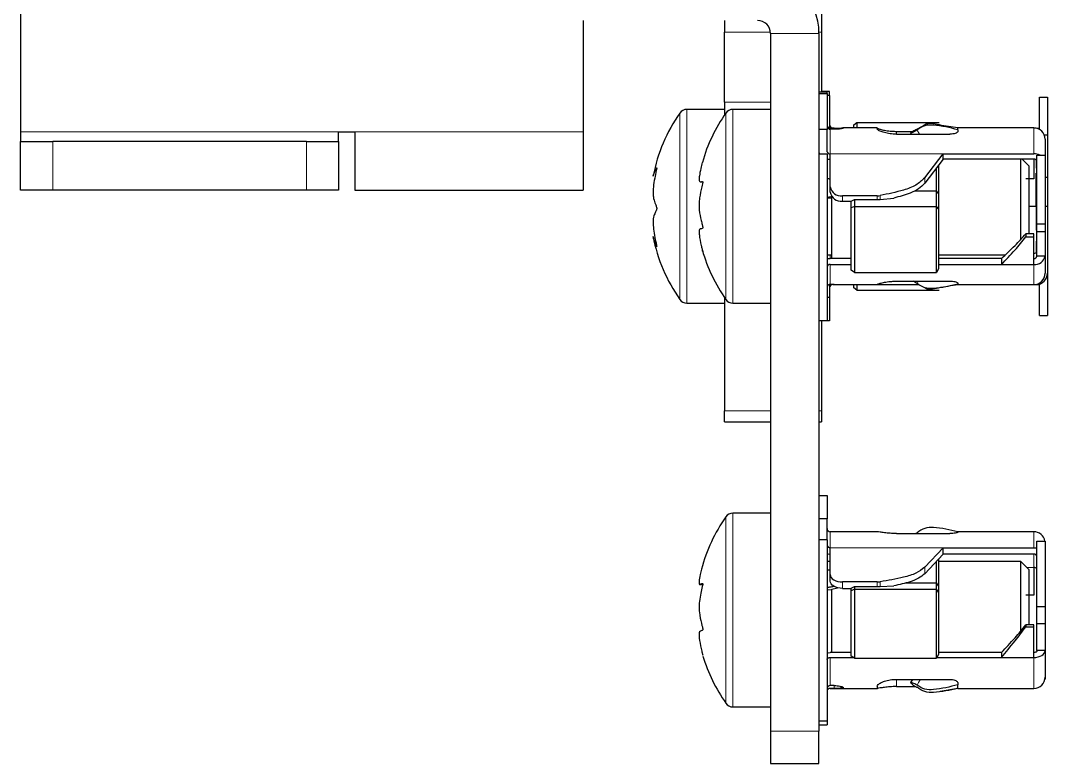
# Model space of a CAD drawing. Header units: millimetres. Extents: x -1002 to 1216, y 148 to 1990.
# Drawn here: x -53 to 10.6, y 148.4 to 194.4 of the extents above; entities that cross this region are included whole.
import ezdxf

# ---------------------------------------------------------------- set-up
doc = ezdxf.new("R2010")
doc.units = ezdxf.units.MM

msp = doc.modelspace()

# ---------------------------------------------------------------- linework, layer by layer
at = {"color": 7, "linetype": 'Continuous', "lineweight": 25}
for p, q in [((-53.016, 200.948), (-53.016, 187.548)), ((-3.416, 198.342), (-3.416, 193.724)), ((-18.166, 194.448), (-18.166, 187.548)), ((-9.416, 194.448), (-9.416, 193.724)), ((-9.416, 189.394), (-9.416, 193.724)), ((-6.566, 193.648), (-6.566, 150.448)), ((-3.566, 193.648), (-3.566, 150.448)), ((-3.416, 193.724), (-3.416, 190.026)), ((-3.566, 190.026), (-3.066, 190.026)), ((-3.566, 189.929), (-3.066, 189.929)), ((-2.916, 190.048), (-3.416, 190.048)), ((-3.066, 189.929), (-3.066, 190.026)), ((-3.066, 189.929), (-3.066, 187.7)), ((-2.916, 189.806), (-3.066, 189.806)), ((-2.916, 189.806), (-2.916, 190.048)), ((-2.916, 189.806), (-2.916, 187.789)), ((10.084, 189.706), (10.584, 189.706)), ((10.084, 187.704), (10.084, 189.706)), ((10.584, 189.706), (10.584, 187.364)), ((-9.416, 188.948), (-11.742, 188.948)), ((-9.416, 189.394), (-9.416, 188.599)), ((-6.566, 188.948), (-8.892, 188.948)), ((-3.066, 187.7), (-3.566, 187.7)), ((-3.066, 186.328), (-3.066, 187.7)), ((-2.616, 187.783), (-2.866, 187.783)), ((-2.616, 187.717), (-2.866, 187.717)), ((-2.716, 187.783), (-2.716, 187.798)), ((-2.716, 187.798), (-2.657, 187.798)), ((0.034, 187.798), (-2.099, 187.798)), ((-2.066, 187.795), (-2.066, 187.786)), ((-1.416, 187.998), (-1.216, 188.141)), ((-1.416, 187.798), (-1.416, 187.998)), ((-1.216, 188.141), (-1.216, 187.798)), ((-1.216, 188.141), (3.868, 188.141)), ((0.034, 187.798), (0.034, 187.743)), ((2.962, 187.976), (2.51, 187.727)), ((9.734, 187.798), (5.034, 187.798)), ((5.034, 187.683), (5.034, 187.798)), ((5.034, 187.683), (5.034, 187.584)), ((9.734, 187.798), (9.884, 187.798)), ((-53.016, 187.548), (-53.016, 186.948)), ((-33.316, 186.948), (-33.316, 187.548)), ((-33.316, 187.548), (-32.316, 187.548)), ((-32.316, 187.548), (-32.316, 183.948)), ((-18.166, 187.548), (-18.166, 183.948)), ((1.234, 187.585), (2.265, 187.585)), ((1.234, 187.413), (4.534, 187.413)), ((2.106, 187.476), (2.106, 187.478)), ((2.107, 187.475), (2.141, 187.413)), ((10.381, 187.364), (10.584, 187.364)), ((10.434, 187.098), (10.434, 186.115)), ((10.584, 187.364), (10.584, 184.754)), ((-53.016, 183.948), (-53.016, 186.948)), ((-53.016, 186.948), (-51.016, 186.948)), ((-35.316, 186.948), (-51.016, 186.948)), ((-35.316, 186.948), (-33.316, 186.948)), ((-33.316, 186.948), (-33.316, 183.948)), ((-3.066, 186.173), (-3.566, 186.173)), ((-3.066, 186.173), (-3.066, 175.87)), ((-2.866, 184.151), (-2.866, 186.194)), ((2.979, 184.708), (4.134, 186.194)), ((4.134, 185.86), (2.979, 184.374)), ((4.134, 185.86), (4.134, 186.194)), ((4.134, 186.194), (9.734, 186.194)), ((9.734, 185.86), (4.134, 185.86)), ((8.934, 185.598), (8.934, 185.86)), ((9.434, 185.448), (9.022, 185.86)), ((9.934, 186.115), (10.434, 186.115)), ((9.934, 181.869), (9.934, 186.115)), ((10.434, 186.115), (10.434, 181.869)), ((3.718, 183.897), (3.718, 185.325)), ((3.834, 185.474), (3.834, 183.742)), ((8.934, 180.904), (8.934, 185.598)), ((9.434, 185.448), (9.434, 185.156)), ((9.434, 185.156), (9.434, 181.218)), ((-10.917, 184.463), (-10.802, 184.463)), ((9.734, 184.646), (9.234, 184.646)), ((10.434, 184.754), (10.584, 184.754)), ((10.584, 184.754), (10.584, 182.948)), ((-51.016, 183.948), (-53.016, 183.948)), ((-35.316, 183.948), (-51.016, 183.948)), ((-33.316, 183.948), (-35.316, 183.948)), ((-32.316, 183.948), (-18.166, 183.948)), ((-2.866, 183.817), (-2.866, 184.151)), ((2.342, 183.897), (3.718, 183.897)), ((3.718, 182.936), (3.718, 183.897)), ((3.834, 183.742), (3.718, 183.897)), ((-3.066, 183.443), (-2.766, 183.48)), ((-2.766, 183.495), (-2.722, 183.507)), ((-2.766, 179.716), (-2.766, 183.495)), ((0.035, 183.594), (-2.116, 183.594)), ((-2.116, 183.259), (-1.566, 183.259)), ((-1.566, 183.273), (-1.366, 183.362)), ((-1.566, 182.853), (-1.566, 183.273)), ((-1.366, 183.362), (-1.366, 182.936)), ((-1.366, 183.362), (0.035, 183.362)), ((0.23, 183.371), (1.069, 183.457)), ((3.834, 183.742), (3.834, 182.792)), ((-1.366, 182.936), (-1.566, 182.853)), ((-1.566, 178.982), (-1.566, 182.853)), ((-1.366, 182.936), (-1.366, 178.846)), ((-1.366, 182.936), (3.718, 182.936)), ((3.718, 178.846), (3.718, 182.936)), ((3.834, 182.792), (3.718, 182.936)), ((3.834, 182.792), (3.834, 179.082)), ((9.434, 182.948), (9.884, 182.948)), ((9.884, 182.948), (9.934, 182.948)), ((10.434, 182.948), (10.584, 182.948)), ((10.584, 182.948), (10.584, 178.798)), ((9.934, 181.869), (10.434, 181.869)), ((9.934, 181.381), (9.934, 181.869)), ((9.934, 181.381), (10.434, 181.381)), ((9.934, 179.865), (9.934, 181.381)), ((10.434, 181.869), (10.434, 181.381)), ((10.434, 181.381), (10.434, 179.865)), ((9.234, 181.249), (9.234, 181.054)), ((9.734, 181.249), (9.234, 181.249)), ((9.234, 181.054), (9.734, 181.054)), ((9.734, 181.054), (9.734, 181.249)), ((-3.066, 179.948), (-2.766, 179.948)), ((-1.566, 179.716), (-2.866, 179.716)), ((3.834, 179.948), (7.976, 179.948)), ((7.734, 179.716), (3.834, 179.716)), ((7.734, 179.716), (7.734, 179.345)), ((10.434, 179.865), (9.934, 179.865)), ((10.434, 179.865), (10.434, 178.798)), ((-2.866, 179.345), (-1.566, 179.345)), ((-1.366, 178.846), (-1.566, 178.982)), ((-1.366, 178.846), (3.718, 178.846)), ((3.834, 179.082), (3.718, 178.846)), ((3.834, 179.345), (7.734, 179.345)), ((7.734, 179.345), (9.734, 179.345)), ((10.584, 178.798), (10.584, 176.19)), ((-2.916, 178.106), (-2.916, 177.315)), ((-2.616, 178.113), (-2.866, 178.113)), ((-2.716, 178.098), (-2.099, 178.098)), ((-2.099, 178.098), (0.034, 178.098)), ((-1.416, 177.897), (-1.416, 178.098)), ((-1.216, 178.098), (-1.216, 177.755)), ((0.034, 178.103), (0.034, 178.098)), ((0.034, 178.098), (2.638, 178.098)), ((1.234, 178.31), (4.534, 178.31)), ((5.034, 178.189), (5.034, 178.129)), ((5.034, 178.098), (5.034, 178.129)), ((5.034, 178.098), (9.734, 178.098)), ((9.734, 178.098), (9.884, 178.098)), ((10.084, 176.19), (10.084, 178.127)), ((-1.216, 177.755), (-1.416, 177.897)), ((-1.216, 177.755), (3.868, 177.755)), ((-11.742, 176.948), (-9.416, 176.948)), ((-9.416, 177.296), (-9.416, 170.278)), ((-8.892, 176.948), (-6.566, 176.948)), ((-3.066, 177.315), (-2.916, 177.315)), ((-2.916, 177.315), (-2.916, 175.848)), ((10.084, 176.19), (10.584, 176.19)), ((-3.566, 175.87), (-3.066, 175.87)), ((-3.416, 175.87), (-3.416, 170.278)), ((-2.916, 175.848), (-3.416, 175.848)), ((-9.416, 169.608), (-9.416, 170.278)), ((-3.416, 170.278), (-3.416, 169.608)), ((-9.416, 169.608), (-6.566, 169.608)), ((-3.566, 169.608), (-3.416, 169.608)), ((-3.566, 165.048), (-3.066, 165.048)), ((-3.066, 165.048), (-3.066, 163.597)), ((-6.566, 163.948), (-8.892, 163.948)), ((-3.066, 163.597), (-3.566, 163.597)), ((-3.066, 162.291), (-3.066, 163.597)), ((-3.066, 162.291), (-3.566, 162.291)), ((-3.066, 162.291), (-3.066, 151.097)), ((-2.572, 162.798), (-2.866, 162.798)), ((0.053, 162.798), (-2.572, 162.798)), ((1.234, 162.687), (4.534, 162.687)), ((9.734, 162.798), (5.034, 162.798)), ((5.034, 162.795), (5.034, 162.798)), ((5.034, 162.795), (5.034, 162.768)), ((9.934, 162.219), (10.434, 162.219)), ((9.934, 158.171), (9.934, 162.219)), ((10.434, 162.219), (10.434, 158.171)), ((-2.866, 160.14), (-2.866, 161.806)), ((2.979, 160.595), (4.134, 161.806)), ((4.134, 161.409), (4.134, 161.806)), ((4.134, 161.806), (9.734, 161.806)), ((-2.866, 160.948), (-3.066, 160.948)), ((4.134, 161.409), (2.979, 160.197)), ((3.718, 159.63), (3.718, 160.973)), ((3.834, 161.094), (3.834, 159.446)), ((8.934, 160.948), (3.834, 160.948)), ((9.734, 161.409), (4.134, 161.409)), ((9.434, 160.448), (8.934, 160.948)), ((8.934, 158.206), (8.934, 160.948)), ((9.434, 160.448), (9.434, 158.163)), ((-2.866, 159.743), (-2.866, 160.14)), ((0.035, 159.686), (-2.116, 159.686)), ((-10.943, 159.536), (-10.767, 159.536)), ((-3.066, 159.195), (-2.766, 159.214)), ((-2.766, 159.249), (-2.426, 159.331)), ((-2.766, 155.312), (-2.766, 159.249)), ((-2.116, 159.288), (-1.566, 159.288)), ((-1.566, 159.304), (-1.366, 159.41)), ((-1.566, 159.132), (-1.566, 159.304)), ((-1.366, 159.235), (-1.566, 159.132)), ((-1.566, 155.095), (-1.566, 159.132)), ((-1.366, 159.41), (-1.366, 159.235)), ((-1.366, 159.41), (0.035, 159.41)), ((-1.366, 159.235), (-1.366, 154.97)), ((-1.366, 159.235), (3.718, 159.235)), ((0.23, 159.414), (1.069, 159.449)), ((1.806, 159.63), (3.718, 159.63)), ((3.718, 159.235), (3.718, 159.63)), ((3.834, 159.446), (3.718, 159.63)), ((3.718, 154.97), (3.718, 159.235)), ((3.834, 159.056), (3.718, 159.235)), ((3.834, 159.446), (3.834, 159.056)), ((3.834, 159.056), (3.834, 155.187)), ((9.734, 158.874), (9.234, 158.874)), ((8.934, 156.64), (8.934, 158.206)), ((9.434, 158.163), (9.434, 157.009)), ((9.934, 158.171), (10.434, 158.171)), ((9.934, 157.121), (9.934, 158.171)), ((10.434, 158.171), (10.434, 157.121)), ((9.934, 157.121), (10.434, 157.121)), ((9.934, 155.434), (9.934, 157.121)), ((10.434, 157.121), (10.434, 155.434)), ((9.234, 157.022), (9.234, 156.916)), ((9.734, 157.022), (9.234, 157.022)), ((9.234, 156.916), (9.734, 156.916)), ((9.734, 156.916), (9.734, 157.022)), ((-1.566, 155.312), (-2.866, 155.312)), ((3.834, 155.187), (3.718, 154.97)), ((7.734, 155.312), (3.834, 155.312)), ((7.734, 155.312), (7.734, 155.01)), ((10.434, 155.434), (9.934, 155.434)), ((10.434, 155.434), (10.434, 153.798)), ((-2.866, 155.01), (-1.429, 155.01)), ((-1.366, 154.97), (-1.566, 155.095)), ((-1.366, 154.97), (3.718, 154.97)), ((3.739, 155.01), (7.734, 155.01)), ((7.734, 155.01), (9.734, 155.01)), ((1.234, 153.654), (4.534, 153.654)), ((2.106, 153.451), (2.106, 153.456)), ((2.216, 153.654), (2.107, 153.46)), ((5.034, 153.444), (5.034, 153.315)), ((5.034, 153.098), (5.034, 153.315)), ((10.423, 153.677), (10.434, 153.677)), ((10.434, 153.798), (10.434, 153.677)), ((-2.616, 153.268), (-2.866, 153.268)), ((-2.866, 153.098), (-2.572, 153.098)), ((-2.616, 153.098), (-2.866, 153.098)), ((-2.572, 153.098), (0.053, 153.098)), ((-2.066, 153.154), (-2.066, 153.131)), ((0.034, 153.23), (0.034, 153.101)), ((1.234, 153.209), (2.43, 153.209)), ((3.942, 152.921), (5.034, 153.109)), ((5.034, 153.098), (9.734, 153.098)), ((-8.892, 151.948), (-6.566, 151.948)), ((-3.566, 151.097), (-3.066, 151.097)), ((-3.566, 150.848), (-3.066, 150.848)), ((-3.066, 151.097), (-3.066, 150.848)), ((-6.566, 150.448), (-6.566, 148.448)), ((-3.566, 148.448), (-3.566, 150.448)), ((-6.566, 148.448), (-3.566, 148.448))]:
    msp.add_line(p, q, dxfattribs=at)
at = {"color": 8, "linetype": 'Continuous', "lineweight": 18}
for p, q in [((-9.416, 193.724), (-6.57, 193.724)), ((-6.566, 193.648), (-3.566, 193.648)), ((-3.567, 193.724), (-3.416, 193.724)), ((-11.742, 188.942), (-11.742, 188.948)), ((-11.742, 176.948), (-11.742, 188.942)), ((-6.566, 189.394), (-9.416, 189.394)), ((-8.892, 176.948), (-8.892, 188.948)), ((-12.183, 188.714), (-12.183, 188.719)), ((-12.183, 177.176), (-12.183, 188.714)), ((-9.333, 177.176), (-9.333, 188.719)), ((-2.866, 187.717), (-2.866, 186.194)), ((-2.616, 187.717), (-2.616, 187.783)), ((9.734, 186.194), (9.734, 187.798)), ((-53.016, 187.548), (-33.316, 187.548)), ((-32.316, 187.548), (-18.166, 187.548)), ((1.234, 187.585), (1.234, 187.413)), ((-51.016, 186.948), (-51.016, 183.948)), ((-35.316, 183.948), (-35.316, 186.948)), ((-2.866, 186.194), (4.134, 186.194)), ((9.884, 185.307), (9.884, 185.814)), ((2.979, 184.374), (2.979, 184.708)), ((-2.116, 183.594), (-2.116, 183.259)), ((0.035, 183.362), (0.035, 183.594)), ((0.23, 183.613), (0.23, 183.371)), ((9.884, 181.466), (9.884, 182.948)), ((9.884, 180.081), (9.884, 180.793)), ((9.734, 179.716), (9.734, 180.036)), ((-2.866, 179.948), (-2.866, 179.716)), ((-2.866, 179.345), (-2.866, 178.113)), ((9.734, 178.098), (9.734, 179.345)), ((-2.716, 178.113), (-2.716, 178.098)), ((9.884, 178.098), (9.884, 178.114)), ((-9.416, 170.278), (-6.566, 170.278)), ((-3.566, 170.278), (-3.416, 170.278)), ((-9.333, 152.176), (-9.333, 163.719)), ((-8.892, 151.948), (-8.892, 163.948)), ((-2.866, 162.798), (-2.866, 161.806)), ((2.51, 162.733), (2.537, 162.687)), ((9.734, 161.806), (9.734, 162.798)), ((-2.866, 161.806), (4.134, 161.806)), ((9.734, 160.583), (9.734, 161.409)), ((2.979, 160.197), (2.979, 160.595)), ((9.734, 160.583), (9.298, 160.583)), ((-2.116, 159.686), (-2.116, 159.288)), ((0.035, 159.41), (0.035, 159.686)), ((0.23, 159.702), (0.23, 159.414)), ((-2.866, 155.01), (-2.866, 153.268)), ((9.734, 153.098), (9.734, 155.01)), ((1.234, 153.654), (1.234, 153.209)), ((-2.616, 153.098), (-2.616, 153.268)), ((-3.566, 150.448), (-6.566, 150.448))]:
    msp.add_line(p, q, dxfattribs=at)
at = {"color": 7, "linetype": 'Continuous', "lineweight": 25, "flags": 128}
for points in [[(9.884, 187.798), (10.02, 187.784), (10.084, 187.769)], [(-3.566, 186.328), (-3.553, 186.237), (-3.527, 186.173)], [(-3.066, 185.879), (-3.003, 185.869), (-2.866, 185.86)], [(-3.066, 179.694), (-3.003, 179.706), (-2.866, 179.716)], [(9.734, 161.806), (9.87, 161.796), (9.934, 161.783)], [(-3.066, 161.432), (-3.003, 161.419), (-2.866, 161.409)], [(9.934, 160.462), (9.93, 160.486), (9.919, 160.508), (9.9, 160.529), (9.875, 160.548), (9.845, 160.563), (9.81, 160.574), (9.773, 160.581), (9.734, 160.583)], [(-2.866, 160.14), (-2.852, 160.052), (-2.809, 159.967), (-2.74, 159.888), (-2.647, 159.819), (-2.533, 159.763), (-2.403, 159.721), (-2.263, 159.695), (-2.116, 159.686)], [(-2.116, 159.288), (-2.263, 159.297), (-2.403, 159.323), (-2.533, 159.365), (-2.647, 159.421), (-2.74, 159.49), (-2.809, 159.569), (-2.852, 159.654), (-2.866, 159.743)], [(-3.066, 155.295), (-3.003, 155.304), (-2.866, 155.312)], [(9.934, 155.434), (9.93, 155.41), (9.919, 155.387), (9.9, 155.366), (9.875, 155.348), (9.845, 155.333), (9.81, 155.322), (9.773, 155.315), (9.734, 155.312)], [(9.734, 155.01), (9.87, 155.018), (10.002, 155.042), (10.123, 155.081), (10.229, 155.134), (10.316, 155.198), (10.38, 155.271), (10.42, 155.351), (10.434, 155.434)], [(-3.066, 154.888), (-3.062, 154.912), (-3.051, 154.935), (-3.033, 154.956), (-3.008, 154.974), (-2.977, 154.989), (-2.943, 155), (-2.905, 155.007), (-2.866, 155.01)]]:
    msp.add_lwpolyline(points, dxfattribs=at)
at = {"color": 7, "linetype": 'Continuous', "lineweight": 25}
for centre, radius, start, end in [((-7.366, 193.648), 3.8, 360, 90), ((-7.366, 193.648), 0.8, 0, 90), ((-11.742, 188.408), 0.54, 90, 144.74847), ((-8.892, 188.408), 0.54, 90, 144.74847), ((-4.016, 182.948), 10, 144.74847, 169.13664), ((-1.166, 182.948), 10, 144.74847, 164.2164), ((-2.867, 187.982), 0.2, 180.08935, 270.08907), ((-2.868, 187.915), 0.198, 180.48602, 270.47792), ((-2.716, 187.998), 0.2, 180, 270), ((9.734, 187.098), 0.7, 360, 90), ((-2.894, 186.369), 0.177, 193.44863, 278.95624), ((9.741, 185.233), 0.962, 66.6447, 90.4317), ((9.761, 185.684), 0.177, 13.44863, 98.95624), ((-2.2, 184.264), 0.676, 189.63694, 277.14426), ((-2.2, 183.93), 0.676, 189.63694, 277.14426), ((0.035, 184.59), 0.996, 269.96573, 281.24283), ((-4.016, 182.948), 10, 190.82426, 215.25153), ((-1.166, 182.948), 10, 195.76708, 215.25153), ((9.761, 180.211), 0.177, 261.04376, 346.55137), ((9.812, 179.97), 0.63, 262.85574, 350.36306), ((9.756, 179.895), 0.18, 262.85574, 350.36306), ((-2.889, 179.166), 0.18, 82.85574, 170.36306), ((9.734, 178.798), 0.7, 270, 360), ((9.884, 178.798), 0.7, 270, 0), ((-2.867, 177.913), 0.2, 89.91093, 179.91065), ((-2.716, 177.898), 0.2, 90, 180), ((-11.742, 177.488), 0.54, 215.25153, 270), ((-8.892, 177.488), 0.54, 215.25153, 270), ((-1.166, 157.948), 10, 144.74847, 165.35216), ((-8.892, 163.408), 0.54, 90, 144.74847), ((-2.866, 162.998), 0.2, 180.0002, 270.0002), ((9.734, 162.098), 0.7, 9.94909, 90), ((-2.885, 161.989), 0.183, 187.23659, 275.7518), ((9.752, 161.226), 0.183, 7.23659, 95.7518), ((0.036, 160.9), 1.214, 269.96029, 279.18959), ((-1.166, 157.948), 10, 196.54426, 215.25153), ((9.734, 153.798), 0.7, 270, 360), ((-2.87, 153.071), 0.197, 88.99664, 178.9602), ((-2.866, 152.898), 0.2, 89.9998, 179.9998), ((-8.892, 152.488), 0.54, 215.25153, 270)]:
    msp.add_arc(centre, radius, start, end, dxfattribs=at)
for centre, ratio in [((0.035, 183.629), 0.356453), ((0.035, 159.52), 0.14648)]:
    msp.add_ellipse(centre, major_axis=(0.75, 0), ratio=ratio, start_param=4.712389, end_param=4.975032, dxfattribs=at)
for points, knots in [([(-2.616, 187.783), (-2.554, 187.783), (-2.431, 187.784), (-2.266, 187.791), (-2.142, 187.797), (-2.076, 187.799), (-2.069, 187.796), (-2.066, 187.795)], [0, 0, 0, 0, 0.214393, 0.428789, 0.643061, 0.856854, 1, 1, 1, 1]), ([(-2.066, 187.786), (-2.072, 187.781), (-2.084, 187.771), (-2.178, 187.75), (-2.317, 187.73), (-2.472, 187.719), (-2.575, 187.717), (-2.616, 187.717)], [0, 0, 0, 0, 0.214305, 0.42865, 0.642279, 0.856223, 1, 1, 1, 1]), ([(0.034, 187.792), (0.046, 187.783), (0.071, 187.763), (0.271, 187.7), (0.568, 187.635), (0.907, 187.592), (1.137, 187.587), (1.234, 187.585)], [0, 0, 0, 0, 0.2128333, 0.4258501, 0.6355415, 0.8465873, 1, 1, 1, 1]), ([(1.234, 187.413), (1.099, 187.418), (0.829, 187.429), (0.47, 187.505), (0.2, 187.602), (0.055, 187.688), (0.04, 187.727), (0.034, 187.743)], [0, 0, 0, 0, 0.213238, 0.42649, 0.63916, 0.849598, 1, 1, 1, 1]), ([(2.51, 187.727), (2.461, 187.7), (2.364, 187.645), (2.239, 187.571), (2.149, 187.514), (2.11, 187.485), (2.107, 187.48), (2.106, 187.478)], [0, 0, 0, 0, 0.225867, 0.451734, 0.677598, 0.903479, 1, 1, 1, 1]), ([(2.106, 187.476), (2.111, 187.476), (2.121, 187.475), (2.196, 187.509), (2.307, 187.565), (2.42, 187.624), (2.489, 187.662), (2.51, 187.673)], [0, 0, 0, 0, 0.225883, 0.451767, 0.67765, 0.903524, 1, 1, 1, 1]), ([(5.034, 187.683), (4.535, 187.806), (3.864, 187.971), (2.969, 187.983), (2.665, 187.777), (2.51, 187.673)], [0, 0, 0, 0, 0.587693, 0.790818, 1, 1, 1, 1]), ([(5.034, 187.798), (4.647, 187.854), (4.085, 187.937), (3.477, 188.064), (3.145, 188.082), (3.004, 188.001), (2.934, 187.961)], [0, 0, 0, 0, 0.53039, 0.769058, 0.884473, 1, 1, 1, 1]), ([(5.034, 187.584), (5.028, 187.567), (5.017, 187.533), (4.932, 187.481), (4.805, 187.44), (4.665, 187.416), (4.571, 187.414), (4.534, 187.413)], [0, 0, 0, 0, 0.214373, 0.428779, 0.642592, 0.856666, 1, 1, 1, 1]), ([(9.734, 185.86), (9.734, 185.704), (9.734, 185.345), (9.734, 184.899), (9.734, 184.646)], [0, 0, 0, 0, 0.433451, 1, 1, 1, 1]), ([(-13.837, 184.83), (-13.837, 184.823), (-13.839, 184.804), (-13.777, 184.992), (-13.697, 185.194), (-13.639, 185.302), (-13.623, 185.321), (-13.617, 185.319), (-13.616, 185.308), (-13.618, 185.286), (-13.626, 185.235), (-13.671, 185.031), (-13.753, 184.664), (-13.823, 184.209), (-13.847, 183.804), (-13.823, 183.445), (-13.75, 183.206), (-13.669, 183.023), (-13.632, 182.923), (-13.62, 182.867), (-13.616, 182.838), (-13.616, 182.813), (-13.618, 182.785), (-13.629, 182.734), (-13.685, 182.598), (-13.777, 182.436), (-13.843, 182.152), (-13.84, 181.728), (-13.782, 181.26), (-13.704, 180.876), (-13.646, 180.617), (-13.625, 180.524), (-13.617, 180.475), (-13.616, 180.46), (-13.618, 180.452), (-13.625, 180.456), (-13.667, 180.534), (-13.748, 180.751), (-13.821, 180.992), (-13.833, 181.049), (-13.837, 181.067)], [0, 0, 0, 0, 0.031606, 0.08599, 0.146926, 0.162165, 0.169821, 0.172902, 0.176017, 0.178677, 0.182699, 0.194136, 0.245481, 0.30493, 0.341521, 0.378321, 0.450036, 0.485425, 0.500034, 0.504619, 0.507564, 0.510071, 0.512573, 0.517012, 0.53072, 0.594642, 0.659092, 0.697147, 0.750509, 0.809821, 0.823325, 0.836953, 0.840019, 0.842585, 0.845154, 0.849068, 0.859852, 0.907936, 0.969401, 1, 1, 1, 1]), ([(-10.788, 185.672), (-10.789, 185.667), (-10.82, 185.558), (-10.901, 185.24), (-10.97, 184.87), (-10.997, 184.587), (-10.972, 184.434), (-10.893, 184.471), (-10.81, 184.494), (-10.78, 184.486), (-10.769, 184.464), (-10.766, 184.444), (-10.766, 184.42), (-10.77, 184.384), (-10.788, 184.291), (-10.868, 183.985), (-10.954, 183.604), (-10.997, 183.094), (-10.978, 182.589), (-10.905, 182.225), (-10.833, 181.944), (-10.805, 181.84), (-10.786, 181.762), (-10.773, 181.705), (-10.767, 181.66), (-10.767, 181.643), (-10.766, 181.635)], [0, 0, 0, 0, 0.00365, 0.077461, 0.171814, 0.228586, 0.285766, 0.416114, 0.454923, 0.474397, 0.482246, 0.486516, 0.490821, 0.495681, 0.504404, 0.537695, 0.669138, 0.731239, 0.794134, 0.916194, 0.946326, 0.965487, 0.978097, 0.99078, 0.995843, 1, 1, 1, 1]), ([(-3.066, 184.712), (-3.065, 184.707), (-3.063, 184.697), (-3.046, 184.681), (-3.01, 184.663), (-2.939, 184.653), (-2.891, 184.645), (-2.866, 184.641)], [0, 0, 0, 0, 0.195302, 0.377541, 0.538909, 0.761383, 1, 1, 1, 1]), ([(2.979, 184.708), (2.81, 184.549), (2.459, 184.217), (1.477, 183.868), (0.714, 183.712), (0.23, 183.613)], [0, 0, 0, 0, 0.254027, 0.526591, 1, 1, 1, 1]), ([(9.884, 182.948), (9.884, 183.342), (9.884, 184.047), (9.884, 184.707), (9.884, 184.997)], [0, 0, 0, 0, 0.559866, 1, 1, 1, 1]), ([(2.979, 184.374), (2.859, 184.251), (2.614, 184.001), (1.95, 183.685), (1.41, 183.545), (1.069, 183.457)], [0, 0, 0, 0, 0.261809, 0.533628, 1, 1, 1, 1]), ([(-3.066, 183.549), (-3.065, 183.544), (-3.063, 183.535), (-3.046, 183.524), (-3.008, 183.515), (-2.932, 183.522), (-2.85, 183.532), (-2.793, 183.547), (-2.763, 183.554)], [0, 0, 0, 0, 0.1468126, 0.2838054, 0.4051095, 0.587871, 0.7831577, 1, 1, 1, 1]), ([(-10.766, 181.635), (-10.767, 181.628), (-10.767, 181.61), (-10.776, 181.583), (-10.818, 181.546), (-10.899, 181.564), (-10.969, 181.536), (-10.997, 181.405), (-10.975, 181.078), (-10.898, 180.671), (-10.817, 180.34), (-10.785, 180.219), (-10.771, 180.169), (-10.766, 180.151), (-10.766, 180.148), (-10.768, 180.156), (-10.776, 180.18), (-10.784, 180.209), (-10.789, 180.227)], [0, 0, 0, 0, 0.008099, 0.019489, 0.051051, 0.192127, 0.359973, 0.466272, 0.57344, 0.807079, 0.883862, 0.922338, 0.941681, 0.950032, 0.95847, 0.965715, 0.978482, 1, 1, 1, 1]), ([(7.734, 179.716), (8.014, 179.972), (8.514, 180.429), (9.014, 180.999), (9.234, 181.249)], [0, 0, 0, 0, 0.559868, 1, 1, 1, 1]), ([(7.734, 179.345), (8.014, 179.633), (8.514, 180.149), (9.014, 180.778), (9.234, 181.054)], [0, 0, 0, 0, 0.559911, 1, 1, 1, 1]), ([(9.734, 179.345), (9.734, 179.633), (9.734, 180.149), (9.734, 180.778), (9.734, 181.054)], [0, 0, 0, 0, 0.559866, 1, 1, 1, 1]), ([(-2.616, 178.113), (-2.554, 178.112), (-2.43, 178.111), (-2.267, 178.105), (-2.148, 178.099), (-2.114, 178.098), (-2.099, 178.098)], [0, 0, 0, 0, 0.268337, 0.536678, 0.804865, 1, 1, 1, 1]), ([(0.034, 178.103), (0.046, 178.113), (0.071, 178.132), (0.271, 178.196), (0.568, 178.26), (0.907, 178.303), (1.137, 178.308), (1.234, 178.31)], [0, 0, 0, 0, 0.212833, 0.42585, 0.635542, 0.846587, 1, 1, 1, 1]), ([(2.51, 178.169), (2.461, 178.196), (2.37, 178.247), (2.298, 178.29), (2.265, 178.31)], [0, 0, 0, 0, 0.5438696, 1, 1, 1, 1]), ([(5.034, 178.129), (4.535, 178.01), (3.864, 177.849), (2.969, 177.853), (2.665, 178.063), (2.51, 178.169)], [0, 0, 0, 0, 0.587693, 0.790818, 1, 1, 1, 1]), ([(2.934, 177.934), (2.994, 177.9), (3.083, 177.848), (3.228, 177.818), (3.463, 177.827), (4.064, 177.961), (4.634, 178.041), (5.034, 178.098)], [0, 0, 0, 0, 0.113251, 0.16898, 0.224646, 0.455828, 1, 1, 1, 1]), ([(4.534, 178.31), (4.59, 178.309), (4.702, 178.305), (4.852, 178.281), (4.965, 178.248), (5.025, 178.215), (5.031, 178.196), (5.034, 178.189)], [0, 0, 0, 0, 0.214445, 0.428893, 0.643239, 0.857188, 1, 1, 1, 1]), ([(5.034, 162.795), (4.535, 162.911), (3.864, 163.067), (2.969, 163.05), (2.665, 162.84), (2.51, 162.733)], [0, 0, 0, 0, 0.5876932, 0.7908183, 1, 1, 1, 1]), ([(1.234, 162.687), (1.099, 162.69), (0.829, 162.695), (0.469, 162.735), (0.203, 162.776), (0.071, 162.798), (0.057, 162.796), (0.053, 162.796)], [0, 0, 0, 0, 0.234814, 0.469643, 0.703831, 0.935562, 1, 1, 1, 1]), ([(2.43, 162.687), (2.436, 162.69), (2.461, 162.706), (2.489, 162.721), (2.51, 162.733)], [0, 0, 0, 0, 0.235419, 1, 1, 1, 1]), ([(5.034, 162.768), (5.028, 162.761), (5.017, 162.747), (4.932, 162.723), (4.805, 162.701), (4.665, 162.688), (4.571, 162.687), (4.534, 162.687)], [0, 0, 0, 0, 0.214373, 0.428779, 0.642592, 0.856666, 1, 1, 1, 1]), ([(-10.837, 160.478), (-10.866, 160.367), (-10.937, 160.094), (-10.993, 159.733), (-10.99, 159.535), (-10.932, 159.527), (-10.854, 159.585), (-10.796, 159.601), (-10.775, 159.597), (-10.767, 159.569), (-10.766, 159.55), (-10.768, 159.524), (-10.775, 159.47), (-10.817, 159.285), (-10.899, 158.97), (-10.97, 158.555), (-10.997, 158.131), (-10.972, 157.645), (-10.893, 157.28), (-10.81, 156.982), (-10.78, 156.868), (-10.769, 156.806), (-10.766, 156.772), (-10.766, 156.747), (-10.77, 156.723), (-10.788, 156.685), (-10.868, 156.654), (-10.954, 156.648), (-10.997, 156.483), (-10.978, 156.134), (-10.905, 155.733), (-10.833, 155.423), (-10.805, 155.313), (-10.786, 155.237), (-10.773, 155.189), (-10.767, 155.163), (-10.767, 155.16), (-10.766, 155.158)], [0, 0, 0, 0, 0.046233, 0.113467, 0.153166, 0.208832, 0.270707, 0.284793, 0.299011, 0.302209, 0.304886, 0.307566, 0.311648, 0.322899, 0.373059, 0.43718, 0.475761, 0.514619, 0.603202, 0.629576, 0.64281, 0.648144, 0.651045, 0.653971, 0.657274, 0.663202, 0.685826, 0.775152, 0.817355, 0.860097, 0.943047, 0.963524, 0.976545, 0.985115, 0.993735, 0.997175, 1, 1, 1, 1]), ([(-3.066, 160.52), (-3.065, 160.511), (-3.063, 160.494), (-3.046, 160.468), (-3.01, 160.441), (-2.939, 160.43), (-2.891, 160.422), (-2.866, 160.418)], [0, 0, 0, 0, 0.195302, 0.377541, 0.538909, 0.761383, 1, 1, 1, 1]), ([(2.979, 160.595), (2.81, 160.464), (2.459, 160.194), (1.477, 159.909), (0.714, 159.782), (0.23, 159.702)], [0, 0, 0, 0, 0.254027, 0.526591, 1, 1, 1, 1]), ([(9.734, 160.583), (9.734, 160.286), (9.734, 159.754), (9.734, 159.143), (9.734, 158.874)], [0, 0, 0, 0, 0.559785, 1, 1, 1, 1]), ([(2.979, 160.197), (2.859, 160.097), (2.614, 159.893), (1.95, 159.635), (1.41, 159.521), (1.069, 159.449)], [0, 0, 0, 0, 0.261809, 0.533628, 1, 1, 1, 1]), ([(-3.066, 159.432), (-3.065, 159.423), (-3.063, 159.406), (-3.046, 159.385), (-3.008, 159.367), (-2.932, 159.372), (-2.813, 159.385), (-2.719, 159.409), (-2.651, 159.425)], [0, 0, 0, 0, 0.115696, 0.223653, 0.319247, 0.463273, 0.617169, 1, 1, 1, 1]), ([(7.734, 155.312), (8.014, 155.61), (8.514, 156.141), (9.014, 156.753), (9.234, 157.022)], [0, 0, 0, 0, 0.559868, 1, 1, 1, 1]), ([(7.734, 155.01), (8.014, 155.344), (8.514, 155.94), (9.014, 156.617), (9.234, 156.916)], [0, 0, 0, 0, 0.5599109, 1, 1, 1, 1]), ([(9.734, 155.01), (9.734, 155.344), (9.734, 155.94), (9.734, 156.617), (9.734, 156.916)], [0, 0, 0, 0, 0.559866, 1, 1, 1, 1]), ([(0.034, 153.23), (0.046, 153.264), (0.071, 153.333), (0.271, 153.461), (0.568, 153.574), (0.907, 153.643), (1.137, 153.651), (1.234, 153.654)], [0, 0, 0, 0, 0.212833, 0.42585, 0.635542, 0.846587, 1, 1, 1, 1]), ([(2.51, 153.302), (2.461, 153.327), (2.364, 153.378), (2.239, 153.433), (2.149, 153.465), (2.11, 153.468), (2.107, 153.459), (2.106, 153.456)], [0, 0, 0, 0, 0.225867, 0.451734, 0.677598, 0.903479, 1, 1, 1, 1]), ([(2.106, 153.451), (2.111, 153.441), (2.121, 153.42), (2.196, 153.359), (2.307, 153.282), (2.42, 153.214), (2.489, 153.174), (2.51, 153.163)], [0, 0, 0, 0, 0.225883, 0.451767, 0.67765, 0.903524, 1, 1, 1, 1]), ([(5.034, 153.315), (4.535, 153.191), (3.864, 153.023), (2.969, 152.999), (2.665, 153.2), (2.51, 153.302)], [0, 0, 0, 0, 0.5876932, 0.7908183, 1, 1, 1, 1]), ([(4.534, 153.654), (4.59, 153.651), (4.702, 153.646), (4.852, 153.607), (4.965, 153.552), (5.025, 153.494), (5.031, 153.459), (5.034, 153.444)], [0, 0, 0, 0, 0.2144453, 0.4288931, 0.6432387, 0.8571881, 1, 1, 1, 1]), ([(-2.616, 153.268), (-2.554, 153.266), (-2.431, 153.263), (-2.266, 153.239), (-2.142, 153.207), (-2.076, 153.176), (-2.069, 153.16), (-2.066, 153.154)], [0, 0, 0, 0, 0.214393, 0.428789, 0.643061, 0.856854, 1, 1, 1, 1]), ([(-2.066, 153.131), (-2.072, 153.125), (-2.084, 153.111), (-2.178, 153.102), (-2.317, 153.098), (-2.472, 153.098), (-2.575, 153.098), (-2.616, 153.098)], [0, 0, 0, 0, 0.214305, 0.42865, 0.642279, 0.856223, 1, 1, 1, 1]), ([(1.234, 153.209), (1.099, 153.206), (0.829, 153.2), (0.47, 153.16), (0.2, 153.119), (0.055, 153.095), (0.04, 153.099), (0.034, 153.101)], [0, 0, 0, 0, 0.2132377, 0.4264897, 0.6391595, 0.8495978, 1, 1, 1, 1]), ([(5.034, 153.1), (4.535, 152.984), (3.864, 152.829), (2.969, 152.845), (2.665, 153.056), (2.51, 153.163)], [0, 0, 0, 0, 0.587693, 0.790818, 1, 1, 1, 1])]:
    msp.add_open_spline(points, degree=3, knots=knots, dxfattribs=at)
at = {"color": 8, "linetype": 'Continuous', "lineweight": 18}
for points, knots in [([(2.51, 187.673), (2.552, 187.6), (2.601, 187.513), (2.651, 187.426), (2.659, 187.413)], [0, 0, 0, 0, 0.842756, 1, 1, 1, 1]), ([(2.591, 178.31), (2.58, 178.291), (2.553, 178.243), (2.526, 178.196), (2.51, 178.169)], [0, 0, 0, 0, 0.415393, 1, 1, 1, 1]), ([(2.714, 153.654), (2.709, 153.645), (2.682, 153.6), (2.63, 153.51), (2.567, 153.402), (2.526, 153.329), (2.51, 153.302)], [0, 0, 0, 0, 0.0739863, 0.3830142, 0.7673301, 1, 1, 1, 1])]:
    msp.add_open_spline(points, degree=3, knots=knots, dxfattribs=at)

doc.saveas('drawing.dxf')
